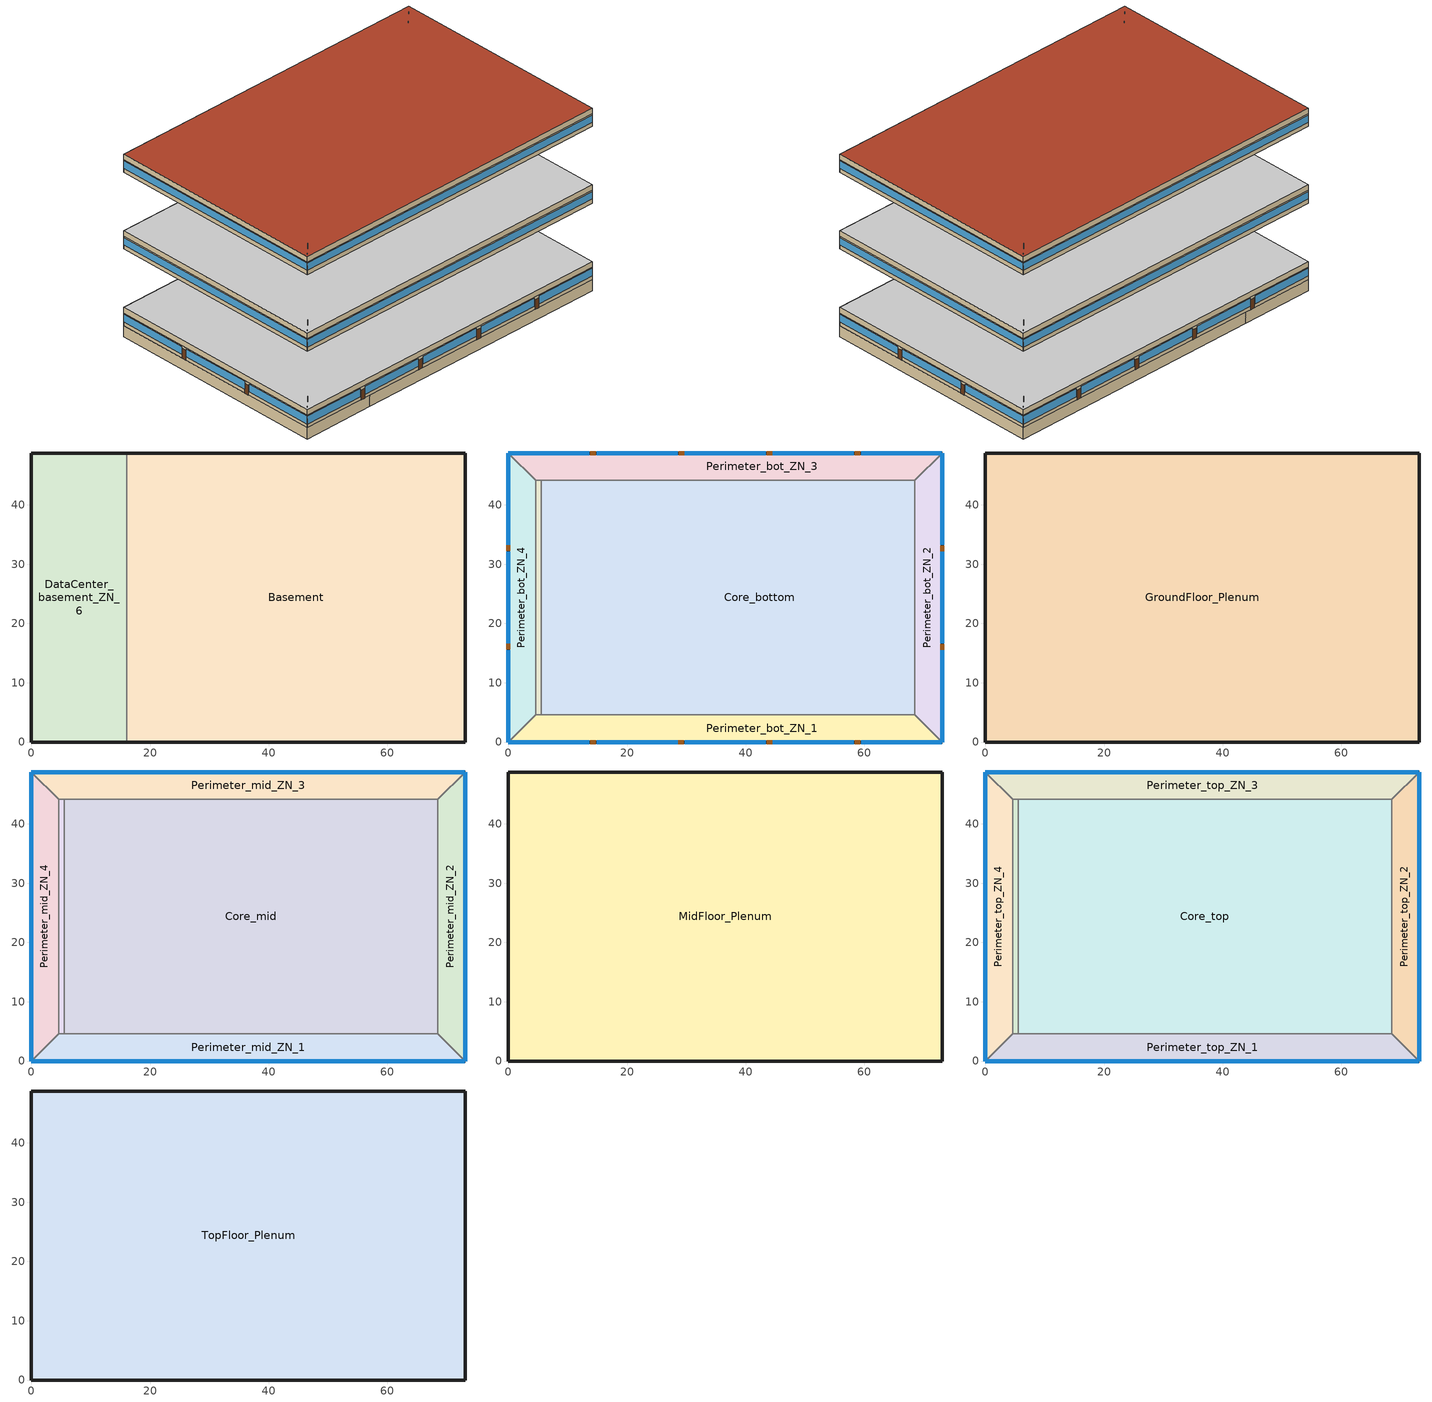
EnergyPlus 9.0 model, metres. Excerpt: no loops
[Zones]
Basement
 floor adiabatic (ext_slab_8in_with_carpet): 73.11,48.74 73.11,0 16.08,0 16.08,48.74 z-2.44
 wall ground (Basement_Wall_East_Cfactor): 73.11,0 73.11,48.74 z-2.44:0
 wall ground (Basement_Wall_South_Cfactor): 16.08,0 73.11,0 z-2.44:0
 wall ground (Basement_Wall_North_Cfactor): 73.11,48.74 16.08,48.74 z-2.44:0
 wall to DataCenter_basement_ZN_6 (int_wall): 16.08,48.74 16.08,0 z-2.44:0
DataCenter_basement_ZN_6
 floor adiabatic (ext_slab_8in_with_carpet): 16.08,48.74 16.08,0 0,0 0,48.74 z-2.44
 wall ground (DataCenter_basement_ZN_6_Wall_North_Cfactor): 16.08,48.74 0,48.74 z-2.44:0
 wall ground (DataCenter_basement_ZN_6_Wall_South_Cfactor): 0,0 16.08,0 z-2.44:0
 wall ground (DataCenter_basement_ZN_6_Wall_West_Cfactor): 0,48.74 0,0 z-2.44:0
Core_bottom
 floor to DataCenter_basement_ZN_6 (int_slab_floor): 16.08,44.16 16.08,4.57 5.49,4.57 5.49,44.16 z0
 floor to Basement (int_slab_floor): 68.53,44.16 68.53,4.57 16.08,4.57 16.08,44.16 z0
 wall to Perimeter_bot_ZN_1 (int_wall): 5.49,4.57 68.53,4.57 z0:2.74
 wall to DataCenter_bot_ZN_6 (int_wall): 5.49,44.16 5.49,4.57 z0:2.74
 wall to Perimeter_bot_ZN_3 (int_wall): 68.53,44.16 5.49,44.16 z0:2.74
 wall to Perimeter_bot_ZN_2 (int_wall): 68.53,4.57 68.53,44.16 z0:2.74
 ceiling to GroundFloor_Plenum (DropCeiling): 5.49,44.16 5.49,4.57 68.53,4.57 68.53,44.16 z2.74
Perimeter_bot_ZN_3
 floor to Basement (int_slab_floor): 73.11,48.74 68.53,44.16 16.08,44.16 16.08,48.74 z0
 floor to DataCenter_basement_ZN_6 (int_slab_floor): 16.08,48.74 16.08,44.16 4.57,44.16 0,48.74 z0
 wall outside (nonres_ext_wall): 73.11,48.74 0,48.74 z0:2.74
 wall to Perimeter_bot_ZN_4 (int_wall): 0,48.74 4.57,44.16 z0:2.74
 wall to Perimeter_bot_ZN_2 (int_wall): 68.53,44.16 73.11,48.74 z0:2.74
 wall to DataCenter_bot_ZN_6 (int_wall): 4.57,44.16 5.49,44.16 z0:2.74
 window (Window_U_0.57_SHGC_0.39): 73.11,48.74 59.46,48.74 / 58.24,48.74 44.6,48.74 / 43.38,48.74 29.73,48.74 / 28.51,48.74 14.86,48.74 / 13.65,48.74 0,48.74 z0.8:2.5
 door (Swinging Door_con): 59.29,48.74 58.38,48.74 / 44.44,48.74 43.52,48.74 / 29.61,48.74 28.7,48.74 / 14.74,48.74 13.82,48.74 z0:2.13
 ceiling to GroundFloor_Plenum (DropCeiling): 0,48.74 4.57,44.16 68.53,44.16 73.11,48.74 z2.74
Perimeter_bot_ZN_2
 floor to Basement (int_slab_floor): 73.11,48.74 73.11,0 68.53,4.57 68.53,44.16 z0
 wall outside (nonres_ext_wall): 73.11,0 73.11,48.74 z0:2.74
 wall to Perimeter_bot_ZN_1 (int_wall): 68.53,4.57 73.11,0 z0:2.74
 window (Window_U_0.57_SHGC_0.39): 73.11,0 73.11,15.43 / 73.11,16.65 73.11,32.09 / 73.11,33.3 73.11,48.74 z0.83:2.5
 door (Swinging Door_con): 73.11,15.6 73.11,16.51 / 73.11,32.21 73.11,33.12 z0:2.13
 ceiling to GroundFloor_Plenum (DropCeiling): 68.53,44.16 68.53,4.57 73.11,0 73.11,48.74 z2.74
Perimeter_bot_ZN_1
 floor to DataCenter_basement_ZN_6 (int_slab_floor): 16.08,4.57 16.08,0 0,0 4.57,4.57 z0
 floor to Basement (int_slab_floor): 68.53,4.57 73.11,0 16.08,0 16.08,4.57 z0
 wall outside (nonres_ext_wall): 0,0 73.11,0 z0:2.74
 wall to DataCenter_bot_ZN_6 (int_wall): 5.49,4.57 4.57,4.57 z0:2.74
 wall to Perimeter_bot_ZN_4 (int_wall): 4.57,4.57 0,0 z0:2.74
 window (Window_U_0.57_SHGC_0.39): 0,0 13.65,0 / 14.87,0 28.51,0 / 29.73,0 43.38,0 / 44.6,0 58.24,0 / 59.46,0 73.11,0 z0.8:2.5
 door (Swinging Door_con): 13.81,0 14.73,0 / 28.64,0 29.56,0 / 43.53,0 44.44,0 / 58.43,0 59.34,0 z0:2.13
 ceiling to GroundFloor_Plenum (DropCeiling): 4.57,4.57 0,0 73.11,0 68.53,4.57 z2.74
Perimeter_bot_ZN_4
 floor to DataCenter_basement_ZN_6 (int_slab_floor): 4.57,44.16 4.57,4.57 0,0 0,48.74 z0
 wall outside (nonres_ext_wall): 0,48.74 0,0 z0:2.74
 wall to DataCenter_bot_ZN_6 (int_wall): 4.57,4.57 4.57,44.16 z0:2.74
 window (Window_U_0.57_SHGC_0.39): 0,48.74 0,33.3 / 0,32.09 0,16.65 / 0,15.43 0,0 z0.83:2.5
 door (Swinging Door_con): 0,33.19 0,32.27 / 0,16.55 0,15.64 z0:2.13
 ceiling to GroundFloor_Plenum (DropCeiling): 0,48.74 0,0 4.57,4.57 4.57,44.16 z2.74
DataCenter_bot_ZN_6
 floor to DataCenter_basement_ZN_6 (int_slab_floor): 5.49,44.16 5.49,4.57 4.57,4.57 4.57,44.16 z0
 ceiling to GroundFloor_Plenum (DropCeiling): 4.57,44.16 4.57,4.57 5.49,4.57 5.49,44.16 z2.74
GroundFloor_Plenum
 wall outside (nonres_ext_wall): 73.11,48.74 0,48.74 0,0 73.11,0 73.11,48.74 z2.74:3.96
 ceiling adiabatic (int_slab_ceiling): 0,48.74 0,0 73.11,0 73.11,48.74 z3.96
Core_mid
 floor adiabatic (int_slab_floor): 68.53,44.16 68.53,4.57 5.49,4.57 5.49,44.16 z16.77
 wall to Perimeter_mid_ZN_1 (int_wall): 5.49,4.57 68.53,4.57 z16.77:19.51
 wall to DataCenter_mid_ZN_6 (int_wall): 5.49,44.16 5.49,4.57 z16.77:19.51
 wall to Perimeter_mid_ZN_3 (int_wall): 68.53,44.16 5.49,44.16 z16.77:19.51
 wall to Perimeter_mid_ZN_2 (int_wall): 68.53,4.57 68.53,44.16 z16.77:19.51
 ceiling to MidFloor_Plenum (DropCeiling): 5.49,44.16 5.49,4.57 68.53,4.57 68.53,44.16 z19.51
Perimeter_mid_ZN_3
 floor adiabatic (int_slab_floor): 73.11,48.74 68.53,44.16 4.57,44.16 0,48.74 z16.77
 wall outside (nonres_ext_wall): 73.11,48.74 0,48.74 z16.77:19.51
 wall to Perimeter_mid_ZN_4 (int_wall): 0,48.74 4.57,44.16 z16.77:19.51
 wall to Perimeter_mid_ZN_2 (int_wall): 68.53,44.16 73.11,48.74 z16.77:19.51
 wall to DataCenter_mid_ZN_6 (int_wall): 4.57,44.16 5.49,44.16 z16.77:19.51
 window (Window_U_0.57_SHGC_0.39): 73.11,48.74 0,48.74 z17.68:19.27
 ceiling to MidFloor_Plenum (DropCeiling): 0,48.74 4.57,44.16 68.53,44.16 73.11,48.74 z19.51
Perimeter_mid_ZN_2
 floor adiabatic (int_slab_floor): 73.11,48.74 73.11,0 68.53,4.57 68.53,44.16 z16.77
 wall outside (nonres_ext_wall): 73.11,0 73.11,48.74 z16.77:19.51
 wall to Perimeter_mid_ZN_1 (int_wall): 68.53,4.57 73.11,0 z16.77:19.51
 window (Window_U_0.57_SHGC_0.39): 73.11,0 73.11,48.74 z17.68:19.27
 ceiling to MidFloor_Plenum (DropCeiling): 68.53,44.16 68.53,4.57 73.11,0 73.11,48.74 z19.51
Perimeter_mid_ZN_1
 floor adiabatic (int_slab_floor): 68.53,4.57 73.11,0 0,0 4.57,4.57 z16.77
 wall outside (nonres_ext_wall): 0,0 73.11,0 z16.77:19.51
 wall to DataCenter_mid_ZN_6 (int_wall): 5.49,4.57 4.57,4.57 z16.77:19.51
 wall to Perimeter_mid_ZN_4 (int_wall): 4.57,4.57 0,0 z16.77:19.51
 window (Window_U_0.57_SHGC_0.39): 0,0 73.11,0 z17.68:19.27
 ceiling to MidFloor_Plenum (DropCeiling): 4.57,4.57 0,0 73.11,0 68.53,4.57 z19.51
Perimeter_mid_ZN_4
 floor adiabatic (int_slab_floor): 4.57,44.16 4.57,4.57 0,0 0,48.74 z16.77
 wall outside (nonres_ext_wall): 0,48.74 0,0 z16.77:19.51
 wall to DataCenter_mid_ZN_6 (int_wall): 4.57,4.57 4.57,44.16 z16.77:19.51
 window (Window_U_0.57_SHGC_0.39): 0,48.74 0,0 z17.68:19.27
 ceiling to MidFloor_Plenum (DropCeiling): 0,48.74 0,0 4.57,4.57 4.57,44.16 z19.51
DataCenter_mid_ZN_6
 floor adiabatic (int_slab_floor): 5.49,44.16 5.49,4.57 4.57,4.57 4.57,44.16 z16.77
 ceiling to MidFloor_Plenum (DropCeiling): 4.57,44.16 4.57,4.57 5.49,4.57 5.49,44.16 z19.51
MidFloor_Plenum
 wall outside (nonres_ext_wall): 73.11,48.74 0,48.74 0,0 73.11,0 73.11,48.74 z19.51:20.73
 ceiling adiabatic (int_slab_ceiling): 0,48.74 0,0 73.11,0 73.11,48.74 z20.73
Core_top
 floor adiabatic (int_slab_floor): 68.53,44.16 68.53,4.57 5.49,4.57 5.49,44.16 z33.54
 wall to Perimeter_bot_ZN_1 (int_wall): 5.49,4.57 68.53,4.57 z33.54:36.28
 wall to Perimeter_top_ZN_4 (int_wall): 5.49,44.16 5.49,4.57 z33.54:36.28
 wall to Perimeter_top_ZN_3 (int_wall): 68.53,44.16 5.49,44.16 z33.54:36.28
 wall to Perimeter_top_ZN_2 (int_wall): 68.53,4.57 68.53,44.16 z33.54:36.28
 ceiling to TopFloor_Plenum (DropCeiling): 5.49,44.16 5.49,4.57 68.53,4.57 68.53,44.16 z36.28
Perimeter_top_ZN_3
 floor adiabatic (int_slab_floor): 73.11,48.74 68.53,44.16 4.57,44.16 0,48.74 z33.54
 wall outside (nonres_ext_wall): 73.11,48.74 0,48.74 z33.54:36.28
 wall to Perimeter_top_ZN_4 (int_wall): 0,48.74 4.57,44.16 z33.54:36.28
 wall to Perimeter_top_ZN_2 (int_wall): 68.53,44.16 73.11,48.74 z33.54:36.28
 wall to DataCenter_top_ZN_6 (int_wall): 4.57,44.16 5.49,44.16 z33.54:36.28
 window (Window_U_0.57_SHGC_0.39): 73.11,48.74 0,48.74 z34.45:36.04
 ceiling to TopFloor_Plenum (DropCeiling): 0,48.74 4.57,44.16 68.53,44.16 73.11,48.74 z36.28
Perimeter_top_ZN_2
 floor adiabatic (int_slab_floor): 73.11,48.74 73.11,0 68.53,4.57 68.53,44.16 z33.54
 wall outside (nonres_ext_wall): 73.11,0 73.11,48.74 z33.54:36.28
 wall to Perimeter_top_ZN_1 (int_wall): 68.53,4.57 73.11,0 z33.54:36.28
 window (Window_U_0.57_SHGC_0.39): 73.11,0 73.11,48.74 z34.45:36.04
 ceiling to TopFloor_Plenum (DropCeiling): 68.53,44.16 68.53,4.57 73.11,0 73.11,48.74 z36.28
Perimeter_top_ZN_1
 floor adiabatic (int_slab_floor): 68.53,4.57 73.11,0 0,0 4.57,4.57 z33.54
 wall outside (nonres_ext_wall): 0,0 73.11,0 z33.54:36.28
 wall to DataCenter_top_ZN_6 (int_wall): 5.49,4.57 4.57,4.57 z33.54:36.28
 wall to Perimeter_top_ZN_4 (int_wall): 4.57,4.57 0,0 z33.54:36.28
 window (Window_U_0.57_SHGC_0.39): 0,0 73.11,0 z34.45:36.04
 ceiling to TopFloor_Plenum (DropCeiling): 4.57,4.57 0,0 73.11,0 68.53,4.57 z36.28
Perimeter_top_ZN_4
 floor adiabatic (int_slab_floor): 4.57,44.16 4.57,4.57 0,0 0,48.74 z33.54
 wall outside (nonres_ext_wall): 0,48.74 0,0 z33.54:36.28
 wall to DataCenter_top_ZN_6 (int_wall): 4.57,4.57 4.57,44.16 z33.54:36.28
 window (Window_U_0.57_SHGC_0.39): 0,48.74 0,0 z34.45:36.04
 ceiling to TopFloor_Plenum (DropCeiling): 0,48.74 0,0 4.57,4.57 4.57,44.16 z36.28
DataCenter_top_ZN_6
 floor adiabatic (int_slab_floor): 5.49,44.16 5.49,4.57 4.57,4.57 4.57,44.16 z33.54
 ceiling to TopFloor_Plenum (DropCeiling): 4.57,44.16 4.57,4.57 5.49,4.57 5.49,44.16 z36.28
TopFloor_Plenum
 wall outside (nonres_ext_wall): 0,0 73.11,0 73.11,48.74 0,48.74 0,0 z36.28:37.5
 roof outside (nonres_roof): 0,48.74 0,0 73.11,0 73.11,48.74 z37.5
[Building]
OfficeLarge: North Axis=0; Terrain=City; Loads Convergence Tolerance Value=0.04; Temperature Convergence Tolerance Value=0.2; Solar Distribution=FullInteriorAndExterior; Maximum Number of Warmup Days=25; Minimum Number of Warmup Days=6
[Site:Location]
Buffalo.Niagara.Intl.AP_NY_USA WMO=725280: Latitude=42.94; Longitude=-78.74; Time Zone=-5; Elevation=215
[SizingPeriod:DesignDay] Day of Month=21; DryBulb Temperature Range Modifier Type=DefaultMultipliers; Humidity Condition Type=Wetbulb; Barometric Pressure=98769; Rain Indicator=No; Snow Indicator=No; Daylight Saving Time Indicator=No
Name | Month | Day Type | Maximum DryBulb Temperature | Daily DryBulb Temperature Range | Wetbulb or DewPoint at Maximum DryBulb | Wind Speed | Wind Direction | Solar Model Indicator | Sky Clearness | ASHRAE Clear Sky Optical Depth for Beam Irradiance taub | ASHRAE Clear Sky Optical Depth for Diffuse Irradiance taud
Buffalo.Niagara.Intl.AP_NY_USA Ann Htg 99.6% Condns DB | 1 | WinterDesignDay | -16.3 | 0 | -16.3 | 5.1 | 270 | ASHRAEClearSky | 0
Buffalo.Niagara.Intl.AP_NY_USA Ann Clg .4% Condns DB=>MWB | 7 | SummerDesignDay | 30.3 | 9.3 | 21.8 | 5.7 | 240 | ASHRAETau |  | 0.462 | 2.001
[Site:GroundTemperature:FCfactorMethod]
January Ground Temperature=9.7; February Ground Temperature=6; March Ground Temperature=-2.2; April Ground Temperature=-3.4; May Ground Temperature=-4.2; June Ground Temperature=2.7; July Ground Temperature=7.5; August Ground Temperature=13.7; September Ground Temperature=18.6; October Ground Temperature=22; November Ground Temperature=20.7; December Ground Temperature=16.5
[Site:WaterMainsTemperature]
Calculation Method=Correlation; Annual Average Outdoor Air Temperature=8.96667; Maximum Difference In Monthly Average Outdoor Air Temperatures=26.2
[Material]
Name | Roughness | Thickness | Conductivity | Density | Specific Heat | Thermal Absorptance | Solar Absorptance | Visible Absorptance
Std Wood 6inch | MediumSmooth | 0.15 | 0.12 | 540 | 1210 | 0.9 | 0.7 | 0.7
AC02 Acoustic Ceiling | MediumSmooth | 0.0127 | 0.057 | 288 | 1339 | 0.9 | 0.7 | 0.2
F08 Metal surface | Smooth | 0.0008 | 45.28 | 7824 | 500
F13 Built-up roofing | Rough | 0.0095 | 0.16 | 1120 | 1460 | 0.9 | 0.7
G01 13mm gypsum board | Smooth | 0.0127 | 0.16 | 800 | 1090 | 0.9 | 0.7 | 0.5
200mm Normalweight concrete wall; 200mm Normalweight concrete floor | MediumRough | 0.2032 | 2.31 | 2322 | 832
100mm Normalweight concrete floor | MediumRough | 0.1016 | 2.31 | 2322 | 832
[Material:NoMass] Thermal Absorptance=0.9; Solar Absorptance=0.7
Name | Roughness | Thermal Resistance | Visible Absorptance
Opaque Door panel_con | MediumRough | 0.352237 | 0.7
CP02 CARPET PAD | VeryRough | 0.21648 | 0.8
Nonres_Roof_Insulation | MediumSmooth | 2.59864 | 0.7
Nonres_Exterior_Wall_Insulation | MediumSmooth | 1.11476 | 0.7
[WindowMaterial:SimpleGlazingSystem]
Glazing Layer: UFactor=3.23661; Solar Heat Gain Coefficient=0.39; Visible Transmittance=0.39
[Construction]
Swinging Door_con: Opaque Door panel_con
InteriorFurnishings: Std Wood 6inch
DropCeiling: AC02 Acoustic Ceiling
int_wall: G01 13mm gypsum board, G01 13mm gypsum board
ext_slab_8in_with_carpet: 200mm Normalweight concrete floor, CP02 CARPET PAD
int_slab_floor: 100mm Normalweight concrete floor, CP02 CARPET PAD
int_slab_ceiling: CP02 CARPET PAD, 100mm Normalweight concrete floor
nonres_roof: F13 Built-up roofing, Nonres_Roof_Insulation, F08 Metal surface
nonres_ext_wall: 200mm Normalweight concrete wall, Nonres_Exterior_Wall_Insulation, G01 13mm gypsum board
Window_U_0.57_SHGC_0.39: Glazing Layer
[Construction:CfactorUndergroundWall] CFactor=6.47292; Height=2.439
Basement_Wall_East_Cfactor; Basement_Wall_South_Cfactor; Basement_Wall_North_Cfactor; DataCenter_basement_ZN_6_Wall_North_Cfactor; DataCenter_basement_ZN_6_Wall_South_Cfactor; DataCenter_basement_ZN_6_Wall_West_Cfactor
[Zone]
Name | Type | Multiplier | Ceiling Height | Volume | Floor Area | Part of Total Floor Area
Basement; Core_bottom; Core_top; Perimeter_bot_ZN_3; Perimeter_bot_ZN_2; Perimeter_bot_ZN_1; Perimeter_bot_ZN_4; Perimeter_top_ZN_3; Perimeter_top_ZN_2; Perimeter_top_ZN_1; Perimeter_top_ZN_4 | 1 | 1 | autocalculate | autocalculate | autocalculate | YES
Core_mid; Perimeter_mid_ZN_3; Perimeter_mid_ZN_2; Perimeter_mid_ZN_1; Perimeter_mid_ZN_4 | 1 | 10 | autocalculate | autocalculate | autocalculate | YES
GroundFloor_Plenum; TopFloor_Plenum |  | 1 | autocalculate | autocalculate | autocalculate | No
MidFloor_Plenum |  | 10 | autocalculate | autocalculate | autocalculate | No
DataCenter_bot_ZN_6; DataCenter_top_ZN_6; DataCenter_basement_ZN_6 |  | 1
DataCenter_mid_ZN_6 |  | 10
[InternalMass] Construction=InteriorFurnishings
Name | Zone | Surface Area
Basement_InternalMass_1 | Basement | 7126.212
Core_bottom_InternalMass_1 | Core_bottom | 5064.65
Core_mid_InternalMass_1 | Core_mid | 5064.65
Core_top_InternalMass_1 | Core_top | 5064.65
Perimeter_bot_ZN_3_InternalMass_1 | Perimeter_bot_ZN_3 | 626.8258
Perimeter_bot_ZN_2_InternalMass_1 | Perimeter_bot_ZN_2 | 403.9504
Perimeter_bot_ZN_1_InternalMass_1 | Perimeter_bot_ZN_1 | 626.8354
Perimeter_bot_ZN_4_InternalMass_1 | Perimeter_bot_ZN_4 | 403.9478
Perimeter_mid_ZN_3_InternalMass_1 | Perimeter_mid_ZN_3 | 626.8258
Perimeter_mid_ZN_2_InternalMass_1 | Perimeter_mid_ZN_2 | 403.9504
Perimeter_mid_ZN_1_InternalMass_1 | Perimeter_mid_ZN_1 | 626.8354
Perimeter_mid_ZN_4_InternalMass_1 | Perimeter_mid_ZN_4 | 403.9478
Perimeter_top_ZN_3_InternalMass_1 | Perimeter_top_ZN_3 | 626.8258
Perimeter_top_ZN_2_InternalMass_1 | Perimeter_top_ZN_2 | 403.9504
Perimeter_top_ZN_1_InternalMass_1 | Perimeter_top_ZN_1 | 626.8354
Perimeter_top_ZN_4_InternalMass_1 | Perimeter_top_ZN_4 | 403.9478
[People] Number of People Calculation Method=Area/Person; Zone Floor Area per Person=18.5788; Fraction Radiant=0.3; Sensible Heat Fraction=AUTOCALCULATE; Activity Level Schedule=ACTIVITY_SCH; Enable ASHRAE 55 Comfort Warnings=No; Mean Radiant Temperature Calculation Type=ZoneAveraged; Work Efficiency Schedule=WORK_EFF_SCH; Clothing Insulation Calculation Method=ClothingInsulationSchedule; Clothing Insulation Schedule=CLOTHING_SCH; Air Velocity Schedule=AIR_VELO_SCH; Thermal Comfort Model 1 Type=FANGER
Name | Zone or ZoneList | Number of People Schedule
Basement | Basement | BLDG_OCC_SCH_wo_SB
Core_bottom | Core_bottom | BLDG_OCC_SCH_wo_SB
Core_mid | Core_mid | BLDG_OCC_SCH_wo_SB
Core_top | Core_top | BLDG_OCC_SCH_wo_SB
Perimeter_bot_ZN_3 | Perimeter_bot_ZN_3 | BLDG_OCC_SCH_wo_SB
Perimeter_bot_ZN_2 | Perimeter_bot_ZN_2 | BLDG_OCC_SCH_wo_SB
Perimeter_bot_ZN_1 | Perimeter_bot_ZN_1 | BLDG_OCC_SCH_wo_SB
Perimeter_bot_ZN_4 | Perimeter_bot_ZN_4 | BLDG_OCC_SCH_wo_SB
Perimeter_mid_ZN_3 | Perimeter_mid_ZN_3 | BLDG_OCC_SCH_wo_SB
Perimeter_mid_ZN_2 | Perimeter_mid_ZN_2 | BLDG_OCC_SCH_w_SB
Perimeter_mid_ZN_1 | Perimeter_mid_ZN_1 | BLDG_OCC_SCH_wo_SB
Perimeter_mid_ZN_4 | Perimeter_mid_ZN_4 | BLDG_OCC_SCH_wo_SB
Perimeter_top_ZN_3 | Perimeter_top_ZN_3 | BLDG_OCC_SCH_wo_SB
Perimeter_top_ZN_2 | Perimeter_top_ZN_2 | BLDG_OCC_SCH_wo_SB
Perimeter_top_ZN_1 | Perimeter_top_ZN_1 | BLDG_OCC_SCH_wo_SB
Perimeter_top_ZN_4 | Perimeter_top_ZN_4 | BLDG_OCC_SCH_wo_SB
[Lights] Schedule=BLDG_LIGHT_SCH; Design Level Calculation Method=Watts/Area; Watts per Zone Floor Area=10.7639; Return Air Fraction=0; Fraction Radiant=0.7; Fraction Visible=0.2; Fraction Replaceable=1; EndUse Subcategory=LightsWired; Return Air Fraction Calculated from Plenum Temperature=No
Name | Zone or ZoneList
Basement_Lights | Basement
Core_bottom_Lights | Core_bottom
Core_mid_Lights | Core_mid
Core_top_Lights | Core_top
Perimeter_bot_ZN_3_Lights | Perimeter_bot_ZN_3
Perimeter_bot_ZN_2_Lights | Perimeter_bot_ZN_2
Perimeter_bot_ZN_1_Lights | Perimeter_bot_ZN_1
Perimeter_bot_ZN_4_Lights | Perimeter_bot_ZN_4
Perimeter_mid_ZN_3_Lights | Perimeter_mid_ZN_3
Perimeter_mid_ZN_2_Lights | Perimeter_mid_ZN_2
Perimeter_mid_ZN_1_Lights | Perimeter_mid_ZN_1
Perimeter_mid_ZN_4_Lights | Perimeter_mid_ZN_4
Perimeter_top_ZN_3_Lights | Perimeter_top_ZN_3
Perimeter_top_ZN_2_Lights | Perimeter_top_ZN_2
Perimeter_top_ZN_1_Lights | Perimeter_top_ZN_1
Perimeter_top_ZN_4_Lights | Perimeter_top_ZN_4
DataCenter_Basement_Lights | DataCenter_basement_ZN_6
DataCenter_bot_Lights | DataCenter_bot_ZN_6
DataCenter_mid_Lights | DataCenter_mid_ZN_6
DataCenter_top_Lights | DataCenter_top_ZN_6
[ElectricEquipment] Fraction Latent=0; Fraction Lost=0
Name | Zone or ZoneList | Schedule | Design Level Calculation Method | Design Level | Fraction Radiant | EndUse Subcategory | Watts per Zone Floor Area
Basement_MiscPlug_Equip | Basement | Always_on | EquipmentLevel | 13457.5 | 0.5 | MiscPlug
Core_bottom_MiscPlug_Equip | Core_bottom | BLDG_EQUIP_SCH | EquipmentLevel | 20142.9 | 0.5 | MiscPlug
Core_mid_MiscPlug_Equip | Core_mid | BLDG_EQUIP_SCH | EquipmentLevel | 20142.8 | 0.5 | MiscPlug
Core_top_MiscPlug_Equip | Core_top | BLDG_EQUIP_SCH | EquipmentLevel | 20142.8 | 0.5 | MiscPlug
Perimeter_bot_ZN_3_MiscPlug_Equip | Perimeter_bot_ZN_3 | BLDG_EQUIP_SCH | EquipmentLevel | 2529.24 | 0.5 | MiscPlug
Perimeter_bot_ZN_2_MiscPlug_Equip | Perimeter_bot_ZN_2 | BLDG_EQUIP_SCH | EquipmentLevel | 1629.94 | 0.5 | MiscPlug
Perimeter_bot_ZN_1_MiscPlug_Equip | Perimeter_bot_ZN_1 | BLDG_EQUIP_SCH | EquipmentLevel | 2529.28 | 0.5 | MiscPlug
Perimeter_bot_ZN_4_MiscPlug_Equip | Perimeter_bot_ZN_4 | BLDG_EQUIP_SCH | EquipmentLevel | 1629.93 | 0.5 | MiscPlug
Perimeter_mid_ZN_3_MiscPlug_Equip | Perimeter_mid_ZN_3 | BLDG_EQUIP_SCH | EquipmentLevel | 2529.24 | 0.5 | MiscPlug
Perimeter_mid_ZN_2_MiscPlug_Equip | Perimeter_mid_ZN_2 | BLDG_EQUIP_SCH | EquipmentLevel | 1629.94 | 0.5 | MiscPlug
Perimeter_mid_ZN_1_MiscPlug_Equip | Perimeter_mid_ZN_1 | BLDG_EQUIP_SCH | EquipmentLevel | 2529.28 | 0.5 | MiscPlug
Perimeter_mid_ZN_4_MiscPlug_Equip | Perimeter_mid_ZN_4 | BLDG_EQUIP_SCH | EquipmentLevel | 1629.93 | 0.5 | MiscPlug
Perimeter_top_ZN_3_MiscPlug_Equip | Perimeter_top_ZN_3 | BLDG_EQUIP_SCH | EquipmentLevel | 2529.24 | 0.5 | MiscPlug
Perimeter_top_ZN_2_MiscPlug_Equip | Perimeter_top_ZN_2 | BLDG_EQUIP_SCH | EquipmentLevel | 1629.94 | 0.5 | MiscPlug
Perimeter_top_ZN_1_MiscPlug_Equip | Perimeter_top_ZN_1 | BLDG_EQUIP_SCH | EquipmentLevel | 2529.28 | 0.5 | MiscPlug
Perimeter_top_ZN_4_MiscPlug_Equip | Perimeter_top_ZN_4 | BLDG_EQUIP_SCH | EquipmentLevel | 1629.93 | 0.5 | MiscPlug
DataCenter_Basement_MiscPlug_Equip | DataCenter_basement_ZN_6 | DataCenter_EQUIP_SCH | Watts/Area | 0 | 0.1 | DataCenterPlugLoads | 484.423
DataCenter_bot_MiscPlug_Equip | DataCenter_bot_ZN_6 | DataCenter_EQUIP_SCH | Watts/Area | 0 | 0.1 | DataCenterPlugLoads | 215.299
DataCenter_mid_MiscPlug_Equip | DataCenter_mid_ZN_6 | DataCenter_EQUIP_SCH | Watts/Area | 0 | 0.1 | DataCenterPlugLoads | 215.299
DataCenter_top_MiscPlug_Equip | DataCenter_top_ZN_6 | DataCenter_EQUIP_SCH | Watts/Area | 0 | 0.1 | DataCenterPlugLoads | 215.299
[ZoneInfiltration:DesignFlowRate] Schedule=INFIL_SCH_PNNL; Design Flow Rate Calculation Method=Flow/ExteriorArea; Constant Term Coefficient=0; Temperature Term Coefficient=0; Velocity Term Coefficient=0.224; Velocity Squared Term Coefficient=0
Name | Zone or ZoneList | Flow per Exterior Surface Area
Perimeter_bot_ZN_3_Infiltration | Perimeter_bot_ZN_3 | 0.00102413
Perimeter_bot_ZN_2_Infiltration | Perimeter_bot_ZN_2 | 0.00102413
Perimeter_bot_ZN_1_Infiltration | Perimeter_bot_ZN_1 | 0.00102413
Perimeter_bot_ZN_4_Infiltration | Perimeter_bot_ZN_4 | 0.00102413
Perimeter_mid_ZN_3_Infiltration | Perimeter_mid_ZN_3 | 0.00102413
Perimeter_mid_ZN_2_Infiltration | Perimeter_mid_ZN_2 | 0.00102413
Perimeter_mid_ZN_1_Infiltration | Perimeter_mid_ZN_1 | 0.00102413
Perimeter_mid_ZN_4_Infiltration | Perimeter_mid_ZN_4 | 0.00102413
Perimeter_top_ZN_3_Infiltration | Perimeter_top_ZN_3 | 0.00102413
Perimeter_top_ZN_2_Infiltration | Perimeter_top_ZN_2 | 0.00102413
Perimeter_top_ZN_1_Infiltration | Perimeter_top_ZN_1 | 0.00102413
Perimeter_top_ZN_4_Infiltration | Perimeter_top_ZN_4 | 0.00102413
GroundFloor_Plenum_Infiltration | GroundFloor_Plenum | 0.00102413
MidFloor_Plenum_Infiltration | MidFloor_Plenum | 0.00102413
TopFloor_Plenum_Infiltration | TopFloor_Plenum | 7.87759e-05
[Exterior:Lights]
Exterior_Lights: Schedule=Exterior_Lgt_ALWAYS_ON; Design Level=62782.82; Control Option=AstronomicalClock; EndUse Subcategory=General
[Exterior:FuelEquipment] Fuel Use Type=Electricity
Name | Schedule | Design Level | EndUse Subcategory
Elevators | BLDG_ELEVATORS | 244444 | ElevatorLift
Elevators_Lights_Fan | ELEV_LIGHT_FAN_SCH_24_7 | 1942.8 | ElevatorLightsFan
[AirLoopHVAC:ReturnPlenum]
Name | Zone
GroundFloor_Return_Plenum | GroundFloor_Plenum
MidFloor_Return_Plenum | MidFloor_Plenum
TopFloor_Return_Plenum | TopFloor_Plenum
[EnergyManagementSystem:Sensor]
Name | OutputVariable or OutputMeter | OutputVariable or OutputMeter Index Key
T_OA | Site Outdoor Air Drybulb Temperature
Facility_Int_LTG | InteriorLights:Electricity
CLGSETP_SCH_YES_OPTIMUM_ORIGINAL_SENSOR | Schedule Value | CLGSETP_SCH_Yes_Optimum_Original
HTGSETP_SCH_YES_OPTIMUM_ORIGINAL_SENSOR | Schedule Value | HTGSETP_SCH_Yes_Optimum_Original
[EnergyManagementSystem:Actuator]
Name | Actuated Component Unique | Actuated Component Type | Actuated Component Control Type
DataCenter_ExtraElecHeatC_Status | DataCenter_ExtraElecHeatC_Sch | Schedule:Compact | Schedule Value
DataCenter_ExtraWaterHeatC_Status | DataCenter_ExtraWaterHeatC_Sch | Schedule:Compact | Schedule Value
BoilerCurve | HEATSYS1 BOILER EFFICIENCY CURVE | Curve | Curve Result
CLGSETP_SCH_CAV_bas_Actuator | CLGSETP_SCH_CAV_bas | Schedule:Compact | Schedule Value
HTGSETP_SCH_CAV_bas_Actuator | HTGSETP_SCH_CAV_bas | Schedule:Compact | Schedule Value
[EnergyManagementSystem:ProgramCallingManager]
DataCenter_Main_Manager: InsideHVACSystemIterationLoop; DataCenter_Main
Transformer_Load_Prog_Manager: AfterPredictorAfterHVACManagers; Transformer_Load_Prog
BoilerParManager: BeginNewEnvironment; SetBoilerPar
BoilerCurveManager: InsideHVACSystemIterationLoop; SetBoilerCurve
CAV_bas_OPTIMUM_START_DETERMINATION_EMS_Program Manager: AfterPredictorAfterHVACManagers; CAV_bas_OPTIMUM_START_DETERMINATION_EMS_Program
[EnergyManagementSystem:Program]
DataCenter_Main: IF DataCenter_Humidifier_Status > 0; SET DataCenter_ExtraElecHeatC_Status = 0; SET DataCenter_ExtraElecHeatC_SP = DataCenter_AfterHumidifier_Temp + 1.4; SET DataCenter_ExtraWaterHeatC_SP = DataCenter_CLG_SP; ELSE; SET DataCenter_ExtraElecHeatC_Status = 0; SET DataCenter_ExtraElecHeatC_SP = NULL; ENDIF; IF T_OA < 10 && DataCenter_FanMassFlow >0; SET HeatGain = 0 * (DataCenter_FanDesignMass/1.2) *2118; SET FlowRate = (DataCenter_FanMassFlow/1.2)*2118; SET DataCenter_PreheatDeltaT = HeatGain/(1.08*FlowRate); SET DataCenter_ExtraWaterHeatC_Status = 1; SET DataCenter_ExtraWaterHeatC_SP = DataCenter_AfterElecHeatC_Temp + DataCenter_PreheatDeltaT; ELSE; SET DataCenter_ExtraWaterHeatC_Status = 0; ENDIF
Transformer_Load_Prog: SET Wired_LTG = Facility_Int_LTG*0.0281
SetBoilerPar: SET CapRated =  2179875.68; SET EtRated =  0.7925; SET CapRated = (CapRated *3.412)/1000; SET SkinLossRate = 0.02; SET BoilerType = 2; IF BoilerType  == 1; IF CapRated >10000; SET PLRx = 0.2; ELSEIF CapRated >5000; SET PLRx = 0.25; ELSEIF CapRated >1000; SET PLRx = 0.33; ELSE; SET BoilerType = 2; SET PLRx = 0.2; ENDIF; ELSE; SET PLRx = 0.2; ENDIF; IF BoilerType == 1; SET CurveX = 0.975 + 0.305 * PLRx - 0.527 * (PLRx^2) + 0.249 * (PLRx^3); ELSE; SET CurveX = 0.907 + 0.320 * PLRx - 0.420 * (PLRx^2) + 0.193 * (PLRx^3); ENDIF; SET LoadX = CapRated * PLRx; SET Etx = CurveX * EtRated; SET InputEx = LoadX/Etx; SET SkinEx = CapRated * SkinLossRate; SET Ecx = (LoadX + SkinEx)/InputEx
SetBoilerCurve: IF BoilerPLR >= PLRx; IF BoilerType == 1; SET BoilerCurve = 0.975 + 0.305*BoilerPLR - 0.527*(BoilerPLR^2) + 0.249*(BoilerPLR^3); ELSE; SET BoilerCurve = 0.907 + 0.320*BoilerPLR - 0.420*(BoilerPLR^2) + 0.193*(BoilerPLR^3); ENDIF; ELSE; IF BoilerPLR == 0; SET BoilerCurve = NULL; ELSE; IF BoilerPLR <0.05; SET BoilerCurve = (0.05/(0.05 + SkinLossRate)) * (Ecx/EtRated); ELSE; SET BoilerCurve = (BoilerPLR/(BoilerPLR + SkinLossRate)) * (Ecx/EtRated); ENDIF; ENDIF; ENDIF
CAV_bas_OPTIMUM_START_DETERMINATION_EMS_Program: SET CAV_bas_fan_size_volume = CAV_bas_fan_size_mass / 1.225; IF CAV_bas_fan_size_volume > 4.719474; SET CLGSETP_SCH_CAV_bas_Actuator = CLGSETP_SCH_YES_OPTIMUM_ORIGINAL_SENSOR; SET HTGSETP_SCH_CAV_bas_Actuator = HTGSETP_SCH_YES_OPTIMUM_ORIGINAL_SENSOR; ELSE; SET CLGSETP_SCH_CAV_bas_Actuator = NULL; SET HTGSETP_SCH_CAV_bas_Actuator = NULL; ENDIF
[EnergyManagementSystem:GlobalVariable]
DataCenter_PreheatDeltaT
Wired_LTG
BoilerType; CapRated; EtRated; PLRx; Ecx; SkinLossRate
[EnergyManagementSystem:OutputVariable]
Name | EMS Variable | Type of Data in Variable | Update Frequency | Units
DataCenter_ExtraElecHeatC_Status | DataCenter_ExtraElecHeatC_Status | Averaged | SystemTimeStep
DataCenter_ExtraWaterHeatC_Status | DataCenter_ExtraWaterHeatC_Status | Averaged | SystemTimeStep
DataCenter_PreheatDeltaT | DataCenter_PreheatDeltaT | Averaged | SystemTimeStep
Wired_LTG | Wired_LTG | Summed | ZoneTimeStep | J
[AvailabilityManager:Scheduled] Schedule=Always_On
AirLoop DataCenter Basement Availability; AirLoop DataCenter bot Availability; AirLoop DataCenter mid Availability; AirLoop DataCenter top Availability
[AvailabilityManager:NightCycle] Applicability Schedule=Always_On; Fan Schedule=HVACOperationSchd; Control Type=CycleOnAny; Thermostat Tolerance=1; Cycling Run Time Control Type=FixedRunTime; Cycling Run Time=1800
CAV_bas Availability Manager; VAV_bot WITH REHEAT Availability Manager; VAV_mid WITH REHEAT Availability Manager; VAV_top WITH REHEAT Availability Manager
[SetpointManager:Scheduled] Control Variable=Temperature; Schedule=Cool-Supply-Air-Temp-Sch
Name | Setpoint Node or NodeList
VAV_bot WITH REHEAT_CoolC SAT setpoint | VAV_bot WITH REHEAT Supply Equipment Outlet Node
VAV_mid WITH REHEAT_CoolC SAT setpoint | VAV_mid WITH REHEAT Supply Equipment Outlet Node
VAV_top WITH REHEAT_CoolC SAT setpoint | VAV_top WITH REHEAT Supply Equipment Outlet Node
[ElectricLoadCenter:Transformer]
Transformer 1: Availability Schedule=Always_On; Transformer Usage=PowerInFromGrid; Rated Capacity=500000; Phase=3; Conductor Material=Aluminum; Full Load Temperature Rise=150; Fraction of Eddy Current Losses=0.1; Performance Input Method=NominalEfficiency; Nameplate Efficiency=0.979; Per Unit Load for Nameplate Efficiency=0.35; Reference Temperature for Nameplate Efficiency=75; Consider Transformer Loss for Utility Cost=Yes; Meter 1=Wired_LTG_Electricity; Meter 2=Wired_Int_EQUIP
[Schedule:Compact]
DataCenter_ExtraElecHeatC_Sch; WORK_EFF_SCH: Through: 12/31, For: AllDays, Until: 24:00, 0
DataCenter_ExtraWaterHeatC_Sch; ALWAYS_ON; Exterior_Lgt_ALWAYS_ON; ELEV_LIGHT_FAN_SCH_24_7: Through: 12/31, For: AllDays, Until: 24:00, 1
HVACOperationSchd: Through: 12/31, For: Weekdays SummerDesignDay, Until: 06:00, 0, Until: 22:00, 1, Until: 24:00, 0, For: Saturday WinterDesignDay, Until: 06:00, 0, Until: 18:00, 1, Until: 24:00, 0, For: Sunday Holidays AllOtherDays, Until: 24:00, 0
BLDG_LIGHT_SCH: Through: 12/31, For: Weekdays, Until: 5:00, 0.05, Until: 7:00, 0.1, Until: 8:00, 0.3, Until: 17:00, 0.9, Until: 18:00, 0.5, Until: 20:00, 0.3, Until: 22:00, 0.2, Until: 23:00, 0.1, Until: 24:00, 0.05, For: SummerDesignDay, Until: 24:00, 1, For: Saturday, Until: 6:00, 0.05, Until: 8:00, 0.1, Until: 12:00, 0.3, Until: 17:00, 0.15, Until: 24:00, 0.05, For: WinterDesignDay, Until: 24:00, 0, For: Sunday Holidays AllOtherDays, Until: 24:00, 0.05
BLDG_EQUIP_SCH: Through: 12/31, For: Weekdays, Until: 06:00, 0.4, Until: 08:00, 0.4, Until: 12:00, 0.9, Until: 13:00, 0.8, Until: 17:00, 0.9, Until: 18:00, 0.5, Until: 24:00, 0.4, For: SummerDesignDay, Until: 24:00, 1, For: Saturday, Until: 06:00, 0.3, Until: 08:00, 0.4, Until: 12:00, 0.5, Until: 17:00, 0.35, Until: 19:00, 0.3, Until: 24:00, 0.3, For: WinterDesignDay, Until: 24:00, 0, For: Sunday Holidays AllOtherDays, Until: 06:00, 0.3, Until: 18:00, 0.3, Until: 24:00, 0.3
DataCenter_EQUIP_SCH: Through: 1/31, For: SummerDesignDay, Until: 24:00, 1, For: WinterDesignDay, Until: 24:00, 0.25, For: AllOtherDays, Until: 24:00, 0.25, Through: 2/28, For: SummerDesignDay, Until: 24:00, 1, For: WinterDesignDay, Until: 24:00, 0.25, For: AllOtherDays, Until: 24:00, 0.5, Through: 3/31, For: SummerDesignDay, Until: 24:00, 1, For: WinterDesignDay, Until: 24:00, 0.25, For: AllOtherDays, Until: 24:00, 0.75, Through: 4/30, For: SummerDesignDay, Until: 24:00, 1, For: WinterDesignDay, Until: 24:00, 0.25, For: AllOtherDays, Until: 24:00, 1, Through: 5/31, For: SummerDesignDay, Until: 24:00, 1, For: WinterDesignDay, Until: 24:00, 0.25, For: AllOtherDays, Until: 24:00, 0.25, Through: 6/30, For: SummerDesignDay, Until: 24:00, 1, For: WinterDesignDay, Until: 24:00, 0.25, For: AllOtherDays, Until: 24:00, 0.5, Through: 7/31, For: SummerDesignDay, Until: 24:00, 1, For: WinterDesignDay, Until: 24:00, 0.25, For: AllOtherDays, Until: 24:00, 0.75, Through: 8/31, For: SummerDesignDay, Until: 24:00, 1, For: WinterDesignDay, Until: 24:00, 0.25, For: AllOtherDays, Until: 24:00, 1, Through: 9/30, For: SummerDesignDay, Until: 24:00, 1, For: WinterDesignDay, Until: 24:00, 0.25, For: AllOtherDays, Until: 24:00, 0.25, Through: 10/31, For: SummerDesignDay, Until: 24:00, 1, For: WinterDesignDay, Until: 24:00, 0.25, For: AllOtherDays, Until: 24:00, 0.5, Through: 11/30, For: SummerDesignDay, Until: 24:00, 1, For: WinterDesignDay, Until: 24:00, 0.25, For: AllOtherDays, Until: 24:00, 0.75, Through: 12/31, For: SummerDesignDay, Until: 24:00, 1, For: WinterDesignDay, Until: 24:00, 0.25, For: AllOtherDays, Until: 24:00, 1
BLDG_OCC_SCH_w_SB: Through: 12/31, For: Weekdays, Until: 01:00, 0, Until: 02:00, 0, Until: 03:00, 0, Until: 04:00, 0, Until: 05:00, 0, Until: 06:00, 0, Until: 07:00, 0.1, Until: 08:00, 0.2, Until: 09:00, 0.95, Until: 10:00, 0.95, Until: 11:00, 0, Until: 12:00, 0.95, Until: 13:00, 0, Until: 14:00, 0.95, Until: 15:00, 0, Until: 16:00, 0.95, Until: 17:00, 0.95, Until: 18:00, 0.3, Until: 19:00, 0.1, Until: 20:00, 0.1, Until: 21:00, 0.1, Until: 22:00, 0.1, Until: 23:00, 0.05, Until: 24:00, 0.05, For: Saturday, Until: 01:00, 0, Until: 02:00, 0, Until: 03:00, 0, Until: 04:00, 0, Until: 05:00, 0, Until: 06:00, 0, Until: 07:00, 0.1, Until: 08:00, 0.1, Until: 09:00, 0.3, Until: 10:00, 0.3, Until: 11:00, 0, Until: 12:00, 0.3, Until: 13:00, 0, Until: 14:00, 0.1, Until: 15:00, 0, Until: 16:00, 0.1, Until: 17:00, 0.1, Until: 18:00, 0.05, Until: 19:00, 0.05, Until: 20:00, 0, Until: 21:00, 0, Until: 22:00, 0, Until: 23:00, 0, Until: 24:00, 0, For: SummerDesignDay, Until: 06:00, 1e-09, Until: 22:00, 1, Until: 24:00, 0.05, For: WinterDesignDay, Until: 24:00, 0, For:Sunday Holidays AllOtherDays, Until: 06:00, 0, Until: 18:00, 0.05, Until: 24:00, 0
BLDG_OCC_SCH_wo_SB: Through: 12/31, For: Weekdays, Until: 01:00, 0, Until: 02:00, 0, Until: 03:00, 0, Until: 04:00, 0, Until: 05:00, 0, Until: 06:00, 0, Until: 07:00, 0.1, Until: 08:00, 0.2, Until: 09:00, 0.95, Until: 10:00, 0.95, Until: 11:00, 0.993313, Until: 12:00, 0.95, Until: 13:00, 0.522797, Until: 14:00, 0.95, Until: 15:00, 0.993313, Until: 16:00, 0.95, Until: 17:00, 0.95, Until: 18:00, 0.3, Until: 19:00, 0.1, Until: 20:00, 0.1, Until: 21:00, 0.1, Until: 22:00, 0.1, Until: 23:00, 0.05, Until: 24:00, 0.05, For: Saturday, Until: 01:00, 0, Until: 02:00, 0, Until: 03:00, 0, Until: 04:00, 0, Until: 05:00, 0, Until: 06:00, 0, Until: 07:00, 0.1, Until: 08:00, 0.1, Until: 09:00, 0.3, Until: 10:00, 0.3, Until: 11:00, 0.313678, Until: 12:00, 0.3, Until: 13:00, 0.104559, Until: 14:00, 0.1, Until: 15:00, 0.104559, Until: 16:00, 0.1, Until: 17:00, 0.1, Until: 18:00, 0.05, Until: 19:00, 0.05, Until: 20:00, 0, Until: 21:00, 0, Until: 22:00, 0, Until: 23:00, 0, Until: 24:00, 0, For: SummerDesignDay, Until: 06:00, 1e-09, Until: 22:00, 1, Until: 24:00, 0.05, For: WinterDesignDay, Until: 24:00, 0, For:Sunday Holidays AllOtherDays, Until: 06:00, 0, Until: 18:00, 0.05, Until: 24:00, 0
BLDG_ELEVATORS: Through: 12/31, For: SummerDesignDay, Until: 24:00, 0.5, For: WinterDesignDay, Until: 24:00, 0.05, For: AllOtherDays, Until: 04:00, 0.05, Until: 05:00, 0.1, Until: 06:00, 0.2, Until: 07:00, 0.4, Until: 09:00, 0.5, Until: 10:00, 0.35, Until: 16:00, 0.15, Until: 17:00, 0.35, Until: 19:00, 0.5, Until: 21:00, 0.4, Until: 22:00, 0.3, Until: 23:00, 0.2, Until: 24:00, 0.1
ACTIVITY_SCH: Through: 12/31, For: AllDays, Until: 24:00, 120
AIR_VELO_SCH: Through: 12/31, For: AllDays, Until: 24:00, 0.2
CLOTHING_SCH: Through: 04/30, For: AllDays, Until: 24:00, 1, Through: 09/30, For: AllDays, Until: 24:00, 0.5, Through: 12/31, For: AllDays, Until: 24:00, 1
INFIL_SCH_PNNL: Through: 12/31, For: Weekdays SummerDesignDay, Until: 06:00, 1, Until: 22:00, 0.25, Until: 24:00, 1, For: Saturday WinterDesignDay, Until: 06:00, 1, Until: 18:00, 0.25, Until: 24:00, 1, For: Sunday Holidays AllOtherDays, Until: 24:00, 1
HTGSETP_SCH_YES_OPTIMUM_original: Through: 12/31, For: WinterDesignDay, Until: 05:00, 15.6, Until: 06:00, 17.6, Until: 07:00, 19.6, Until: 22:00, 21, Until: 24:00, 15.6, For: Weekdays, Until: 04:00, 15.6, Until: 05:00, 17.8, Until: 06:00, 20, Until: 22:00, 21, Until: 24:00, 15.6, For SummerDesignDay, Until: 24:00, 15.6, For: Saturday, Until: 04:00, 15.6, Until: 05:00, 17.8, Until: 06:00, 20, Until: 17:00, 21, Until: 24:00, 15.6, For: Sunday Holidays AllOtherDays, Until: 24:00, 15.6
HTGSETP_SCH_CAV_bas: Through: 12/31, For: WinterDesignDay, Until: 05:00, 15.6, Until: 06:00, 17.6, Until: 07:00, 19.6, Until: 22:00, 21, Until: 24:00, 15.6, For: Weekdays, Until: 04:00, 15.6, Until: 05:00, 21, Until: 06:00, 21, Until: 22:00, 21, Until: 24:00, 15.6, For SummerDesignDay, Until: 24:00, 15.6, For: Saturday, Until: 04:00, 15.6, Until: 05:00, 21, Until: 06:00, 21, Until: 17:00, 21, Until: 24:00, 15.6, For: Sunday Holidays AllOtherDays, Until: 24:00, 15.6
CLGSETP_SCH_YES_OPTIMUM_original: Through: 12/31, For: SummerDesignDay, Until: 05:00, 26.7, Until: 06:00, 25.7, Until: 07:00, 25, Until: 22:00, 24, Until: 24:00, 26.7, For: Weekdays, Until: 04:00, 26.7, Until: 05:00, 25.6, Until: 06:00, 25, Until: 22:00, 24, Until: 24:00, 26.7, For: Saturday, Until: 04:00, 26.7, Until: 05:00, 25.6, Until: 06:00, 25, Until: 17:00, 24, Until: 24:00, 26.7, For WinterDesignDay, Until: 24:00, 26.7, For: Sunday Holidays AllOtherDays, Until: 24:00, 26.7
CLGSETP_SCH_CAV_bas: Through: 12/31, For: SummerDesignDay, Until: 05:00, 26.7, Until: 06:00, 25.7, Until: 07:00, 25, Until: 22:00, 24, Until: 24:00, 26.7, For: Weekdays, Until: 04:00, 26.7, Until: 05:00, 24, Until: 06:00, 24, Until: 22:00, 24, Until: 24:00, 26.7, For: Saturday, Until: 04:00, 26.7, Until: 05:00, 24, Until: 06:00, 24, Until: 17:00, 24, Until: 24:00, 26.7, For WinterDesignDay, Until: 24:00, 26.7, For: Sunday Holidays AllOtherDays, Until: 24:00, 26.7
Cool-Supply-Air-Temp-Sch: Through: 12/31, For: AllDays, Until: 24:00, 12.8
[Curve:Quadratic]
HeatSys1 Boiler Efficiency Curve: Coefficient1 Constant=1; Coefficient2 x=0; Coefficient3 x2=0; Minimum Value of x=0; Maximum Value of x=1
